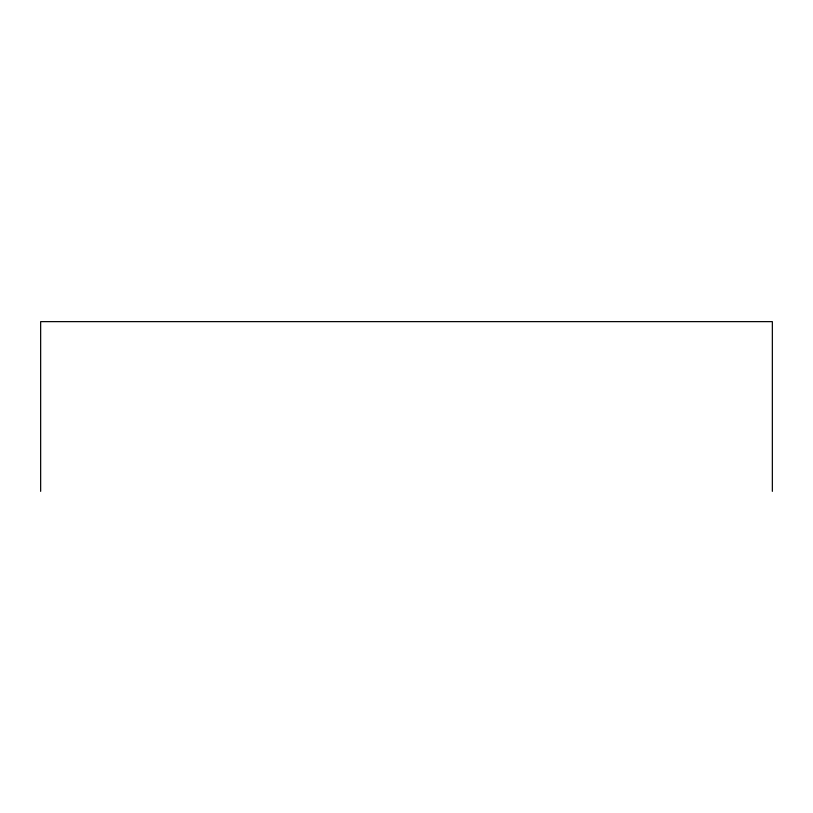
<?xml version="1.0" encoding="UTF-8"?>
<svg xmlns="http://www.w3.org/2000/svg" width="813" height="813" viewBox="0 0 813 813"><rect width="100%" height="100%" fill="white"/><g stroke="black" fill="none" stroke-linecap="round" stroke-linejoin="round"><path stroke-width="1.22" d="M772.35 491.367L772.35 321.633L40.65 321.633L40.65 491.367"/></g></svg>
